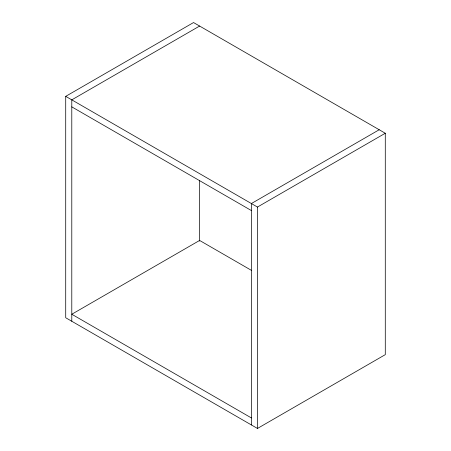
<?xml version="1.0" encoding="UTF-8"?>
<svg xmlns="http://www.w3.org/2000/svg" width="451" height="451" viewBox="0 0 451 451"><rect width="100%" height="100%" fill="white"/><g stroke="black" fill="none" stroke-linecap="round" stroke-linejoin="round"><path stroke-width="0.68" d="M65.716 96.351L193.541 22.55L385.284 133.248L385.284 354.649L257.459 428.45L65.716 317.752L65.716 96.351L257.459 207.048L385.284 133.248M199.613 26.057L71.788 99.857L71.788 321.259M379.212 129.741L251.387 203.542L251.387 424.943M71.788 106.864L251.387 210.555M251.365 270.324L199.613 240.445L71.788 314.246L251.387 417.936M257.459 207.048L257.459 428.45M199.613 180.688L199.613 241.133"/></g></svg>
